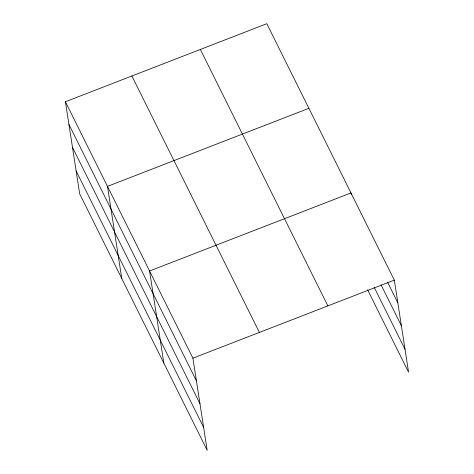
<?xml version="1.0" encoding="UTF-8"?>
<svg xmlns="http://www.w3.org/2000/svg" width="474" height="474" viewBox="0 0 474 474"><rect width="100%" height="100%" fill="white"/><g stroke="black" fill="none" stroke-linecap="round" stroke-linejoin="round"><path stroke-width="0.71" d="M65.418 101.75L192.918 358.178L207.179 450.3L79.679 193.872L65.418 101.75L266.821 23.7L394.321 280.128L408.582 372.25L367.534 289.685M308.894 108.321L107.491 186.371L121.753 278.493M192.918 358.178L394.321 280.128M387.655 282.35L397.834 302.821M381.019 284.785L401.383 325.733M374.164 287.25L405.039 349.338M200.354 49.456L327.86 305.884M131.879 75.994L259.385 332.422M68.931 124.443L196.432 380.871M72.475 147.355L199.981 403.783M76.13 170.96L203.636 427.388M351.193 194.364L350.973 192.942L149.571 270.992L163.832 363.114"/></g></svg>
